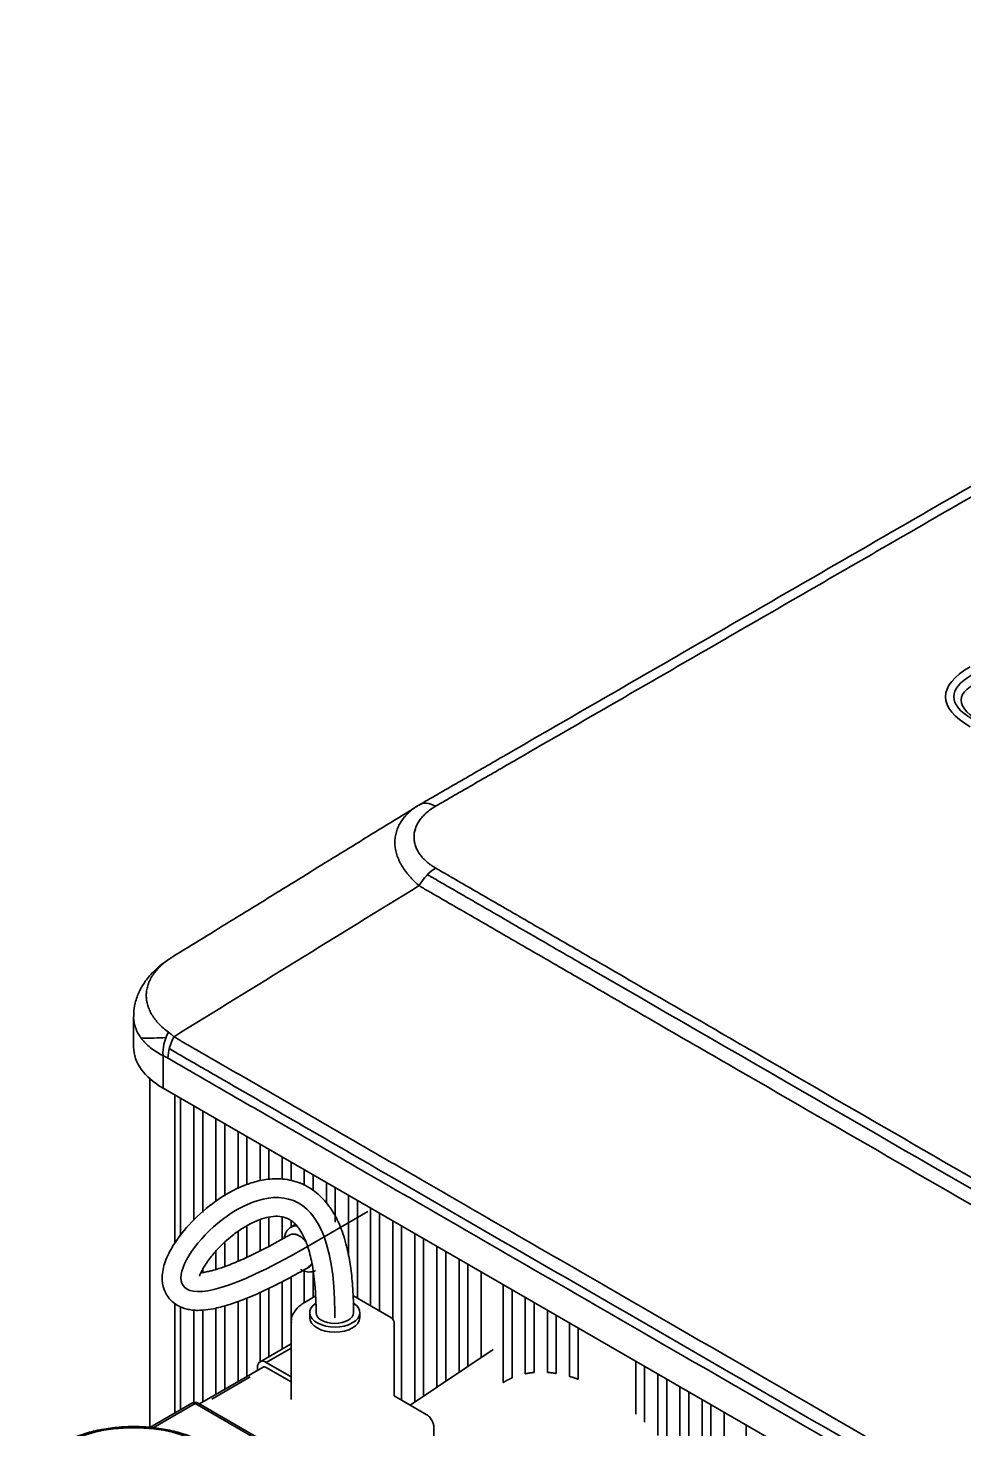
# Model space of a CAD drawing. Header units: millimetres. Extents: x 101 to 1819, y 134 to 1482.
# Drawn here: x 1227.5 to 1377.3, y 479 to 703 of the extents above; entities that cross this region are included whole.
import ezdxf

# ---------------------------------------------------------------- set-up
doc = ezdxf.new("R2010")
doc.units = ezdxf.units.MM
doc.layers.add('1', color=7, linetype='Continuous', lineweight=18)

msp = doc.modelspace()

# ---------------------------------------------------------------- linework, layer by layer
at = {"layer": '1', "color": 0, "linetype": 'Continuous', "lineweight": 35}
for p, q in [((1244.41, 544.95), (1244.41, 540.05)), ((1249.12, 538.67), (1249.12, 533.48)), ((1247.01, 534.98), (1247.01, 479.2)), ((1249.12, 533.48), (1391.96, 451.01)), ((1251.01, 508.66), (1251.01, 532.38)), ((1251.93, 531.86), (1251.93, 509.82)), ((1254.05, 530.63), (1254.05, 512.37)), ((1255.47, 529.81), (1255.47, 513.59)), ((1257.59, 528.59), (1257.59, 515.41)), ((1259, 527.77), (1259, 516.2)), ((1261.12, 526.55), (1261.12, 517.36)), ((1262.54, 525.73), (1262.54, 518.05)), ((1264.66, 524.51), (1264.66, 518.66)), ((1266.07, 523.69), (1266.07, 518.86)), ((1268.19, 522.47), (1268.19, 518.85)), ((1269.61, 521.65), (1269.61, 518.71)), ((1271.73, 520.43), (1271.73, 517.88)), ((1273.14, 519.61), (1273.14, 517.05)), ((1275.27, 518.38), (1275.27, 515.11)), ((1276.68, 517.57), (1276.68, 512.06)), ((1278.8, 516.34), (1278.8, 506.72)), ((1280.22, 515.52), (1280.22, 499.9)), ((1271.62, 507.8), (1281.87, 513.72)), ((1282.34, 514.3), (1282.34, 498.68)), ((1283.75, 513.49), (1283.75, 497.86)), ((1262.54, 511.44), (1262.54, 506.42)), ((1264.66, 512.44), (1264.66, 507.45)), ((1266.07, 512.83), (1266.07, 508.17)), ((1268.19, 512.89), (1268.19, 509.34)), ((1269.61, 512.29), (1269.61, 511.2)), ((1270.33, 511.68), (1269.62, 511.27)), ((1285.87, 512.26), (1285.87, 496.53)), ((1287.29, 511.44), (1287.29, 483.57)), ((1259, 508.86), (1259, 504.95)), ((1261.12, 510.54), (1261.12, 505.8)), ((1289.41, 510.22), (1289.41, 483.26)), ((1290.82, 509.4), (1290.82, 484.21)), ((1257.59, 507.43), (1257.59, 504.48)), ((1292.94, 508.18), (1292.94, 485.63)), ((1294.36, 507.36), (1294.36, 486.57)), ((1255.47, 504.47), (1255.47, 503.99)), ((1271.73, 504.21), (1271.73, 499.17)), ((1296.48, 506.14), (1296.48, 487.99)), ((1297.89, 505.32), (1297.89, 488.94)), ((1300.01, 504.1), (1300.01, 490.36)), ((1268.19, 502.52), (1268.19, 491.76)), ((1269.61, 503.27), (1269.61, 496.29)), ((1273.14, 504.03), (1273.14, 500)), ((1303.55, 502.05), (1303.55, 486.4)), ((1262.54, 499.9), (1262.54, 487.34)), ((1264.66, 500.8), (1264.66, 489.69)), ((1266.07, 501.48), (1266.07, 490.54)), ((1273.49, 500.2), (1271.85, 499.25)), ((1285.58, 496.8), (1279.51, 500.31)), ((1304.96, 501.24), (1304.96, 487.13)), ((1307.09, 500.01), (1307.09, 487.8)), ((1251.01, 481.51), (1251.01, 499.06)), ((1251.93, 498.49), (1251.93, 482.03)), ((1254.05, 497.98), (1254.05, 483.2)), ((1255.47, 497.97), (1255.47, 483.26)), ((1257.59, 498.31), (1257.59, 484.48)), ((1259, 498.67), (1259, 485.3)), ((1261.12, 499.36), (1261.12, 486.53)), ((1272.6, 497.57), (1272.6, 496.76)), ((1276.6, 496.76), (1276.6, 497.57)), ((1279.6, 497.57), (1279.6, 497.57)), ((1280.6, 496.76), (1280.6, 497.57)), ((1308.5, 499.2), (1308.5, 488)), ((1310.62, 497.97), (1310.62, 488.01)), ((1269.6, 495.94), (1269.6, 483.69)), ((1286.08, 484.27), (1286.08, 495.94)), ((1312.03, 497.16), (1312.03, 487.85)), ((1314.16, 495.93), (1314.16, 487.37)), ((1315.57, 495.11), (1315.57, 486.91)), ((1269.6, 492.57), (1264.64, 489.71)), ((1269.6, 491.9), (1265.64, 489.61)), ((1301.95, 491.66), (1288.67, 482.77)), ((1265.14, 488.84), (1254.96, 482.97)), ((1264.22, 488.32), (1264.22, 488.79)), ((1265.64, 489.61), (1269.6, 487.32)), ((1265.64, 488.79), (1269.6, 486.51)), ((1324.76, 489.81), (1324.76, 481.32)), ((1326.18, 488.99), (1326.18, 480.06)), ((1263.04, 487.29), (1256.92, 483.76)), ((1328.3, 487.77), (1328.3, 477.94)), ((1329.71, 486.95), (1329.71, 476.36)), ((1291.24, 481.29), (1286.08, 484.27)), ((1331.83, 485.72), (1331.83, 473.71)), ((1333.25, 484.91), (1333.25, 471.72)), ((1253.75, 483.09), (1247.02, 479.2)), ((1254.25, 483.04), (1247.52, 479.15)), ((1272.78, 472.34), (1254.25, 483.04)), ((1273.28, 472.39), (1254.75, 483.09)), ((1335.37, 483.68), (1335.37, 468.33)), ((1336.78, 482.87), (1336.78, 465.71)), ((1338.91, 481.64), (1338.91, 460.95)), ((1342.44, 479.6), (1342.44, 321.85)), ((1292.45, 459.44), (1292.45, 479.2))]:
    msp.add_line(p, q, dxfattribs=at)
for centre, start, end in [((1285.08, 495.94), 0, 60), ((1254.25, 482.22), 60, 120)]:
    msp.add_arc(centre, 1, start, end, dxfattribs=at)
for centre, major_axis, ratio, start_param, end_param in [((1413.3, 596.06), (38.98, 0), 0.28142, 2.688048, 3.595137), ((1404.17, 596.06), (28.52, 0), 0.28142, 2.686923, 3.59631), ((1413.3, 591.9), (-36.48, 3.82), 0.217637, 5.85241, 6.7595), ((1292.73, 574.39), (2.57, -4.41), 0.580311, 2.35361, 3.168685), ((1292.75, 564.49), (-2.59, -4.39), 0.583661, 3.932547, 4.744714), ((1252.73, 540.75), (2.16, 4.62), 0.629333, 1.502208, 2.30417), ((1260.51, 540.05), (-16.1, 0), 0.57735, 0, 0.785398), ((1253.52, 540.35), (-2.52, -4.43), 0.581911, 4.736877, 5.49379), ((1271.62, 507.8), (-2, 3.46), 0.57735, 5.889406, 6.288683), ((1270.91, 507.4), (1.5, -2.6), 0.57735, 6.282863, 6.535775), ((1276.6, 497.57), (-4, 0), 0.57735, 5.589875, 10.147344), ((1276.6, 497.57), (3, 0), 0.57735, 3.14228, 6.283185), ((1276.6, 496.76), (-4, 0), 0.57735, 0, 3.141495), ((1265.64, 487.98), (1, -1.73), 0.57735, 2.356194, 3.926991), ((1265.64, 487.98), (-0.5, 0.866), 0.57735, 5.497787, 6.283185), ((1254.25, 482.22), (-0.5, 0.866), 0.57735, 5.497787, 6.283185), ((1254.25, 482.22), (0.5, 0.866), 0.57735, 0, 0.785398)]:
    msp.add_ellipse(centre, major_axis=major_axis, ratio=ratio, start_param=start_param, end_param=end_param, dxfattribs=at)
msp.add_ellipse((1244.42, 469.93), major_axis=(-16, 0), ratio=0.57735, dxfattribs=at)
for points, knots in [([(1505.31, 703), (1504.75, 702.68), (1504.18, 702.36), (1503.06, 701.71), (1502.5, 701.39), (1500.82, 700.41), (1499.7, 699.76), (1496.34, 697.82), (1494.1, 696.53), (1487.37, 692.65), (1482.89, 690.06), (1469.44, 682.29), (1460.47, 677.11), (1442.53, 666.76), (1433.57, 661.58), (1415.63, 651.23), (1397.7, 640.87), (1379.76, 630.52), (1361.83, 620.16), (1352.86, 614.99), (1334.92, 604.63), (1325.96, 599.45), (1312.5, 591.69), (1308.02, 589.1), (1301.3, 585.22), (1299.06, 583.92), (1295.69, 581.98), (1294.56, 581.33), (1292.88, 580.37), (1292.32, 580.04), (1291.21, 579.4), (1290.65, 579.07), (1290.09, 578.75)], [0, 0, 0, 0, 1.941505, 1.941505, 3.883011, 3.883011, 7.766022, 7.766022, 15.532043, 15.532043, 31.064086, 31.064086, 62.128173, 62.128173, 93.192259, 93.192259, 124.256346, 155.320432, 155.320432, 186.384518, 186.384518, 217.448605, 217.448605, 232.980648, 232.980648, 240.74667, 240.74667, 244.62968, 244.62968, 246.571186, 246.571186, 248.512691, 248.512691, 248.512691, 248.512691]), ([(1507.92, 702.79), (1507.36, 702.47), (1506.8, 702.15), (1505.68, 701.5), (1505.12, 701.18), (1503.44, 700.2), (1502.32, 699.56), (1498.96, 697.61), (1496.72, 696.32), (1489.99, 692.44), (1485.51, 689.85), (1472.06, 682.08), (1463.09, 676.91), (1445.16, 666.55), (1427.23, 656.2), (1400.33, 640.67), (1373.43, 625.14), (1355.5, 614.79), (1337.56, 604.43), (1328.6, 599.26), (1315.15, 591.49), (1310.66, 588.9), (1303.94, 585.02), (1301.7, 583.72), (1298.33, 581.79), (1297.21, 581.14), (1295.53, 580.17), (1294.97, 579.85), (1293.85, 579.2), (1293.29, 578.87), (1292.73, 578.55)], [0, 0, 0, 0, 1.941262, 1.941262, 3.882524, 3.882524, 7.765047, 7.765047, 15.530095, 15.530095, 31.06019, 31.06019, 62.12038, 62.12038, 93.180569, 124.240759, 155.300949, 186.361139, 186.361139, 217.421329, 217.421329, 232.951424, 232.951424, 240.716471, 240.716471, 244.598995, 244.598995, 246.540257, 246.540257, 248.481518, 248.481518, 248.481518, 248.481518]), ([(1289.83, 578.59), (1289.77, 578.55), (1289.55, 578.42), (1289.2, 578.18), (1288.93, 577.97), (1288.74, 577.81), (1288.68, 577.76), (1288.55, 577.65), (1288.49, 577.59), (1288.31, 577.43), (1288.2, 577.31), (1287.97, 577.08), (1287.87, 576.96), (1287.56, 576.6), (1287.38, 576.35), (1287.05, 575.83), (1286.9, 575.57), (1286.72, 575.17), (1286.66, 575.03), (1286.55, 574.76), (1286.5, 574.62), (1286.38, 574.2), (1286.31, 573.91), (1286.23, 573.34), (1286.21, 573.05), (1286.21, 572.72), (1286.21, 572.69), (1286.21, 572.61), (1286.21, 572.5), (1286.23, 572.25), (1286.25, 572.03), (1286.32, 571.59), (1286.38, 571.3), (1286.55, 570.71), (1286.65, 570.42), (1286.84, 569.98), (1286.91, 569.84), (1287.02, 569.62), (1287.05, 569.54), (1287.13, 569.4), (1287.17, 569.32), (1287.38, 568.96), (1287.56, 568.67), (1287.97, 568.1), (1288.19, 567.81), (1288.46, 567.49), (1288.49, 567.46), (1288.55, 567.38), (1288.64, 567.28), (1288.86, 567.03), (1289.06, 566.82), (1289.28, 566.61), (1289.35, 566.54), (1289.49, 566.4), (1289.64, 566.27), (1289.83, 566.1), (1289.97, 565.98), (1290.03, 565.92), (1290.07, 565.89), (1290.09, 565.88), (1290.09, 565.87), (1290.1, 565.87), (1290.1, 565.86), (1290.1, 565.86)], [0, 0, 0, 0, 0.214585, 0.702834, 1.191082, 1.191082, 1.435207, 1.435207, 1.679331, 1.679331, 2.16758, 2.16758, 2.655829, 2.655829, 3.632326, 3.632326, 4.608823, 4.608823, 5.097072, 5.097072, 5.585321, 5.585321, 6.561818, 6.561818, 7.538316, 7.538316, 7.660378, 7.660378, 7.78244, 8.026564, 8.514813, 8.514813, 9.491311, 9.491311, 10.467808, 10.467808, 10.956057, 10.956057, 11.200181, 11.200181, 11.444305, 11.444305, 12.420803, 12.420803, 13.3973, 13.3973, 13.519363, 13.519363, 13.641425, 13.885549, 14.373798, 14.373798, 14.617922, 14.617922, 14.862047, 15.106171, 15.228233, 15.289264, 15.31978, 15.335037, 15.342666, 15.342666, 15.350295, 15.350295, 15.350295, 15.350295]), ([(1292.73, 578.55), (1292.45, 578.39), (1292.19, 578.22), (1291.69, 577.86), (1291.46, 577.68), (1291.19, 577.44), (1291.11, 577.36), (1291.03, 577.29), (1290.98, 577.24), (1290.95, 577.22), (1290.83, 577.09), (1290.74, 576.99), (1290.47, 576.69), (1290.3, 576.48), (1290.01, 576.06), (1289.89, 575.84), (1289.72, 575.52), (1289.67, 575.41), (1289.6, 575.24), (1289.57, 575.16), (1289.54, 575.07), (1289.52, 575.02), (1289.51, 574.99), (1289.42, 574.73), (1289.31, 574.28), (1289.28, 573.82), (1289.28, 573.57), (1289.28, 573.54), (1289.28, 573.48), (1289.28, 573.39), (1289.3, 573.19), (1289.32, 573.02), (1289.37, 572.68), (1289.43, 572.46), (1289.58, 572.01), (1289.67, 571.79), (1289.84, 571.47), (1289.9, 571.36), (1289.98, 571.22), (1289.99, 571.19), (1290.03, 571.14), (1290.08, 571.06), (1290.13, 570.98), (1290.31, 570.71), (1290.48, 570.51), (1290.84, 570.11), (1291.04, 569.91), (1291.47, 569.53), (1291.7, 569.35), (1292.02, 569.13), (1292.08, 569.08), (1292.21, 568.99), (1292.41, 568.86), (1292.61, 568.74), (1292.75, 568.66)], [0, 0, 0, 0, 0.790396, 0.790396, 1.580792, 1.580792, 1.778391, 1.87719, 1.87719, 1.97599, 1.97599, 2.371188, 2.371188, 3.161584, 3.161584, 3.95198, 3.95198, 4.347178, 4.347178, 4.544777, 4.643576, 4.643576, 4.742376, 4.742376, 5.532772, 6.323168, 6.323168, 6.421967, 6.421967, 6.520767, 6.718366, 7.113564, 7.113564, 7.90396, 7.90396, 8.694356, 8.694356, 9.089554, 9.089554, 9.188353, 9.188353, 9.287153, 9.484752, 9.484752, 10.275148, 10.275148, 11.065544, 11.065544, 11.85594, 11.85594, 12.053539, 12.053539, 12.251138, 12.646336, 12.646336, 12.646336, 12.646336]), ([(1290.09, 578.75), (1290.09, 578.75), (1290.08, 578.74), (1290.07, 578.74), (1290.06, 578.73), (1290.03, 578.71), (1289.96, 578.67), (1289.89, 578.63), (1289.84, 578.6), (1289.83, 578.59)], [0, 0, 0, 0, 0.0168182, 0.0168182, 0.0336364, 0.0672728, 0.1345455, 0.2690911, 0.3016507, 0.3016507, 0.3016507, 0.3016507]), ([(1291.43, 567.63), (1291.59, 567.53), (1291.76, 567.43), (1292.31, 567.1), (1292.71, 566.87), (1293.5, 566.42), (1293.89, 566.19), (1295.08, 565.51), (1295.86, 565.05), (1297.44, 564.14), (1298.23, 563.69), (1302.18, 561.41), (1305.33, 559.59), (1311.64, 555.95), (1314.79, 554.12), (1343.13, 537.77), (1368.3, 523.23), (1393.48, 508.7)], [0, 0, 0, 0, 0.580684, 0.580684, 1.946782, 1.946782, 3.31288, 3.31288, 6.045075, 6.045075, 8.77727, 8.77727, 19.706052, 19.706052, 30.634834, 30.634834, 117.84291, 117.84291, 117.84291, 117.84291]), ([(1292.75, 568.66), (1293.01, 568.5), (1293.28, 568.35), (1293.81, 568.04), (1294.08, 567.89), (1294.88, 567.43), (1295.41, 567.12), (1297, 566.2), (1298.06, 565.59), (1301.25, 563.75), (1303.38, 562.52), (1307.63, 560.07), (1309.75, 558.84), (1314.01, 556.38), (1324.63, 550.25), (1335.26, 544.11), (1360.77, 529.38), (1377.78, 519.57), (1394.78, 509.75)], [0, 0, 0, 0, 0.920464, 0.920464, 1.840928, 1.840928, 3.681855, 3.681855, 7.363711, 7.363711, 14.727421, 14.727421, 22.091132, 22.091132, 29.454842, 58.909684, 58.909684, 117.819368, 117.819368, 117.819368, 117.819368]), ([(1290.1, 565.86), (1290.13, 565.84), (1290.17, 565.82), (1290.23, 565.78), (1290.33, 565.72), (1290.55, 565.57), (1290.88, 565.37), (1291.15, 565.21), (1291.41, 565.06), (1291.55, 564.99), (1292.22, 564.61), (1292.75, 564.31), (1294.34, 563.38), (1295.41, 562.77), (1298.6, 560.93), (1300.72, 559.7), (1304.98, 557.24), (1307.1, 556.01), (1311.36, 553.56), (1313.48, 552.33), (1324.12, 546.19), (1332.62, 541.28), (1358.15, 526.55), (1375.16, 516.72), (1392.17, 506.9)], [0, 0, 0, 0, 0.115116, 0.115116, 0.230231, 0.460462, 0.920924, 1.381387, 1.381387, 1.841849, 1.841849, 3.683697, 3.683697, 7.367395, 7.367395, 14.734789, 14.734789, 22.102184, 22.102184, 29.469579, 29.469579, 58.939158, 58.939158, 117.878316, 117.878316, 117.878316, 117.878316]), ([(1249.8, 553.87), (1249.64, 553.78), (1248.82, 553.24), (1247.52, 552.09), (1246.1, 550.41), (1245.09, 548.56), (1244.52, 546.73), (1244.43, 545.52), (1244.43, 544.95)], [0, 0, 0, 0, 0.518911, 2.816675, 5.05092, 7.143044, 9.16138, 10.858597, 10.858597, 10.858597, 10.858597]), ([(1249.98, 554.02), (1249.7, 553.82), (1249.43, 553.61), (1249.11, 553.35), (1249.05, 553.29), (1248.93, 553.19), (1248.75, 553.02), (1248.57, 552.86), (1248.25, 552.52), (1248.04, 552.29), (1247.77, 551.94), (1247.68, 551.83), (1247.51, 551.59), (1247.35, 551.34), (1247.21, 551.1), (1247.11, 550.91), (1247.08, 550.85), (1247.02, 550.72), (1246.99, 550.66), (1246.84, 550.34), (1246.75, 550.09), (1246.59, 549.58), (1246.54, 549.32), (1246.46, 548.8), (1246.44, 548.54), (1246.44, 548.02), (1246.46, 547.76), (1246.51, 547.43), (1246.52, 547.36), (1246.54, 547.23), (1246.56, 547.17), (1246.6, 546.97), (1246.63, 546.84), (1246.75, 546.46), (1246.85, 546.2), (1247.07, 545.7), (1247.21, 545.45), (1247.43, 545.08), (1247.51, 544.95), (1247.64, 544.77), (1247.68, 544.71), (1247.77, 544.59), (1247.82, 544.52), (1248.05, 544.22), (1248.25, 543.98), (1248.69, 543.52), (1248.92, 543.29), (1249.43, 542.85), (1249.69, 542.64), (1249.98, 542.43)], [0, 0, 0, 0, 0.881688, 0.881688, 1.102109, 1.102109, 1.322531, 1.763375, 1.763375, 2.645063, 2.645063, 3.085907, 3.085907, 3.52675, 3.967594, 3.967594, 4.188016, 4.188016, 4.408438, 4.408438, 5.290126, 5.290126, 6.171813, 6.171813, 7.053501, 7.053501, 7.935188, 7.935188, 8.15561, 8.15561, 8.376032, 8.376032, 8.816876, 8.816876, 9.698564, 9.698564, 10.580251, 10.580251, 11.021095, 11.021095, 11.241517, 11.241517, 11.461939, 11.461939, 12.343626, 12.343626, 13.225314, 13.225314, 14.107002, 14.107002, 14.107002, 14.107002]), ([(1250.63, 554.45), (1250.56, 554.41), (1250.5, 554.37), (1250.28, 554.23), (1250.13, 554.13), (1249.98, 554.02)], [0, 0, 0, 0, 0.2398195, 0.2398195, 0.7788154, 0.7788154, 0.7788154, 0.7788154]), ([(1244.41, 544.95), (1244.41, 544.8), (1244.42, 544.65), (1244.44, 544.35), (1244.46, 544.2), (1244.5, 543.97), (1244.52, 543.86), (1244.55, 543.74), (1244.57, 543.67), (1244.58, 543.63), (1244.62, 543.44), (1244.67, 543.3), (1244.82, 542.86), (1244.95, 542.57), (1245.26, 542.01), (1245.43, 541.73), (1245.74, 541.33), (1245.84, 541.2), (1246.01, 541), (1246.07, 540.94), (1246.19, 540.81), (1246.25, 540.74), (1246.56, 540.42), (1246.83, 540.18), (1247.42, 539.71), (1247.73, 539.48), (1248.4, 539.06), (1248.75, 538.86), (1249.12, 538.67)], [0, 0, 0, 0, 0.513436, 0.513436, 1.030753, 1.030753, 1.289411, 1.41874, 1.41874, 1.548069, 1.548069, 2.065385, 2.065385, 3.100018, 3.100018, 4.13465, 4.13465, 4.651966, 4.651966, 4.910625, 4.910625, 5.169283, 5.169283, 6.203915, 6.203915, 7.238548, 7.238548, 8.27318, 8.27318, 8.27318, 8.27318]), ([(1249.98, 542.43), (1250.13, 542.31), (1250.28, 542.2), (1250.5, 542.02), (1250.62, 541.93), (1250.75, 541.82), (1250.81, 541.76), (1250.85, 541.73), (1250.86, 541.72), (1250.87, 541.71), (1250.87, 541.71), (1250.88, 541.7), (1250.88, 541.7), (1250.88, 541.7)], [0, 0, 0, 0, 0.577129, 0.577129, 0.865694, 1.009976, 1.082117, 1.118188, 1.136223, 1.145241, 1.14975, 1.14975, 1.154258, 1.154258, 1.154258, 1.154258]), ([(1250.88, 541.7), (1250.97, 541.65), (1251.06, 541.59), (1251.24, 541.48), (1251.51, 541.32), (1251.97, 541.04), (1252.33, 540.82), (1252.7, 540.61), (1252.89, 540.5), (1253.81, 539.98), (1254.55, 539.56), (1256.76, 538.29), (1258.23, 537.44), (1262.64, 534.88), (1265.59, 533.19), (1271.47, 529.79), (1274.42, 528.09), (1280.31, 524.69), (1283.25, 522.99), (1297.97, 514.49), (1309.74, 507.69), (1345.07, 487.3), (1368.62, 473.7), (1392.17, 460.11)], [0, 0, 0, 0, 0.318669, 0.318669, 0.637338, 1.274675, 1.912013, 1.912013, 2.549351, 2.549351, 5.098701, 5.098701, 10.197402, 10.197402, 20.394805, 20.394805, 30.592207, 30.592207, 40.789609, 40.789609, 81.579218, 81.579218, 163.158436, 163.158436, 163.158436, 163.158436]), ([(1249.12, 538.67), (1249.26, 538.61), (1249.39, 538.54), (1249.65, 538.41), (1249.78, 538.34), (1249.91, 538.26)], [0, 0, 0, 0, 0.4436762, 0.4436762, 0.8873524, 0.8873524, 0.8873524, 0.8873524]), ([(1249.91, 538.26), (1250.28, 538.05), (1250.65, 537.84), (1251.38, 537.41), (1251.75, 537.2), (1252.86, 536.56), (1253.59, 536.14), (1255.8, 534.87), (1257.27, 534.02), (1261.69, 531.46), (1264.63, 529.77), (1270.51, 526.37), (1273.46, 524.67), (1279.34, 521.27), (1294.06, 512.77), (1308.78, 504.28), (1344.09, 483.89), (1367.64, 470.3), (1391.18, 456.7)], [0, 0, 0, 0, 1.274404, 1.274404, 2.548807, 2.548807, 5.097614, 5.097614, 10.195228, 10.195228, 20.390457, 20.390457, 30.585685, 30.585685, 40.780913, 81.561826, 81.561826, 163.123652, 163.123652, 163.123652, 163.123652]), ([(1250.11, 539.79), (1250.47, 539.59), (1250.83, 539.38), (1252.33, 538.51), (1253.46, 537.86), (1255.73, 536.55), (1256.87, 535.89), (1262.55, 532.61), (1267.09, 529.99), (1276.18, 524.74), (1280.73, 522.12), (1320.65, 499.07), (1356.02, 478.65), (1391.4, 458.22)], [0, 0, 0, 0, 1.243114, 1.243114, 5.178108, 5.178108, 9.113102, 9.113102, 24.853078, 24.853078, 40.593054, 40.593054, 163.141126, 163.141126, 163.141126, 163.141126]), ([(1279.6, 497.57), (1279.61, 498.84), (1279.53, 501.17), (1279.23, 504.46), (1278.7, 507.53), (1277.94, 510.34), (1276.87, 512.79), (1275.79, 514.51), (1274.44, 516.16), (1272.41, 517.81), (1269.6, 518.88), (1266.84, 519.07), (1264.34, 518.69), (1261.01, 517.6), (1257.25, 515.38), (1253.49, 512.06), (1250.87, 508.75), (1249.38, 505.77), (1248.87, 503.54), (1249.13, 501.31), (1250.13, 499.67), (1251.22, 498.83), (1252.04, 498.42), (1252.77, 498.17), (1253.6, 498), (1254.55, 497.92), (1255.68, 497.96), (1257.29, 498.19), (1259.38, 498.72), (1261.96, 499.62), (1264.96, 500.9), (1268.36, 502.56), (1270.85, 503.93), (1272.06, 504.62)], [0, 0, 0, 0, 2.574633, 4.703791, 6.449624, 8.477261, 9.963084, 11.055529, 11.887199, 13.579915, 15.603919, 17.800632, 20.050929, 22.209248, 27.869667, 34.303227, 41.063229, 45.960098, 50.396597, 53.412057, 56.130592, 57.995504, 59.098001, 60.266377, 61.498634, 62.909802, 64.504237, 66.736461, 69.581203, 72.103325, 74.956142, 78.148465, 80.965199, 80.965199, 80.965199, 80.965199]), ([(1254.94, 503.42), (1254.96, 503.42), (1254.99, 503.55), (1255.17, 503.87), (1255.55, 504.7), (1256.17, 505.68), (1256.82, 506.55), (1257.48, 507.33), (1258.2, 508.1), (1259.09, 508.96), (1260.29, 509.99), (1261.87, 511.12), (1263.58, 512.07), (1265.22, 512.7), (1266.69, 513.01), (1268.04, 512.98), (1269.04, 512.68), (1269.79, 512.19), (1270.31, 511.73), (1270.94, 510.99), (1271.65, 509.78), (1272.4, 507.91), (1273.06, 505.24), (1273.5, 501.67), (1273.62, 499.04), (1273.6, 497.57)], [0, 0, 0, 0, 1.739036, 4.349888, 6.711743, 8.825185, 10.456813, 11.914992, 13.196772, 14.652918, 16.563857, 18.871109, 21.119244, 22.836524, 24.295955, 25.608894, 26.614557, 26.946485, 27.24728, 27.625497, 28.179385, 29.033587, 30.311617, 32.096201, 34.454327, 34.454327, 34.454327, 34.454327]), ([(1269.63, 511.22), (1269.49, 511.16), (1269.1, 510.94), (1268.72, 510.32), (1268.57, 509.8), (1268.54, 509.56)], [0, 0, 0, 0, 0.458057, 1.375844, 2.078393, 2.078393, 2.078393, 2.078393]), ([(1269.45, 510.03), (1268.11, 509.26), (1265.61, 507.89), (1262.4, 506.31), (1259.91, 505.26), (1258.17, 504.63), (1257.02, 504.3), (1256.12, 504.09), (1255.56, 504), (1255.26, 503.96), (1255.16, 503.95)], [0, 0, 0, 0, 3.10017, 6.104277, 8.607061, 10.623681, 12.154655, 13.202405, 14.729135, 15.608237, 15.608237, 15.608237, 15.608237]), ([(1269.46, 510.02), (1269.46, 510.03), (1269.47, 510.03), (1269.49, 510.04), (1269.5, 510.05), (1269.53, 510.06), (1269.54, 510.06), (1269.58, 510.08), (1269.61, 510.09), (1269.7, 510.11), (1269.81, 510.13), (1269.93, 510.14), (1270.03, 510.14), (1270.07, 510.14), (1270.12, 510.13), (1270.15, 510.13), (1270.17, 510.12), (1270.25, 510.11), (1270.39, 510.08), (1270.59, 510.01), (1270.73, 509.95), (1270.81, 509.91), (1270.83, 509.9), (1270.87, 509.88), (1270.88, 509.87), (1270.94, 509.84), (1270.97, 509.82), (1271.08, 509.75), (1271.21, 509.66), (1271.35, 509.55), (1271.45, 509.46), (1271.48, 509.43), (1271.55, 509.37), (1271.58, 509.34), (1271.68, 509.24), (1271.79, 509.13), (1271.9, 509.01), (1271.94, 508.95)], [0, 0, 0, 0, 0.034199, 0.034199, 0.090634, 0.090634, 0.14707, 0.14707, 0.25994, 0.25994, 0.485681, 0.711423, 0.711423, 0.824293, 0.880728, 0.880728, 0.937164, 0.937164, 1.162905, 1.388646, 1.614387, 1.614387, 1.670822, 1.670822, 1.727258, 1.727258, 1.840128, 1.840128, 2.065869, 2.29161, 2.29161, 2.404481, 2.404481, 2.517351, 2.517351, 2.743093, 2.901789, 2.901789, 2.901789, 2.901789]), ([(1271.12, 504.49), (1271.32, 504.37), (1271.84, 504.14), (1272.69, 504), (1273.27, 504.17), (1273.53, 504.31)], [0, 0, 0, 0, 0.649876, 1.660765, 2.529644, 2.529644, 2.529644, 2.529644]), ([(1272.39, 504.9), (1272.35, 504.85), (1272.28, 504.76), (1272.19, 504.69), (1272.12, 504.64), (1272.1, 504.62), (1272.07, 504.6), (1272.06, 504.6), (1272.06, 504.59)], [0, 0, 0, 0, 0.1736256, 0.3472512, 0.3472512, 0.434064, 0.434064, 0.4557671, 0.4557671, 0.4557671, 0.4557671]), ([(1272.39, 504.9), (1272.35, 504.85), (1272.28, 504.76), (1272.19, 504.69), (1272.12, 504.64), (1272.09, 504.62), (1272.07, 504.61), (1272.07, 504.6)], [0, 0, 0, 0, 0.1727684, 0.3455367, 0.3455367, 0.4319209, 0.4411639, 0.4411639, 0.4411639, 0.4411639]), ([(1272.74, 505.1), (1272.71, 505.08), (1272.68, 505.06), (1272.62, 505.03), (1272.59, 505.01), (1272.5, 504.96), (1272.45, 504.93), (1272.39, 504.9)], [0, 0, 0, 0, 0.1002545, 0.1002545, 0.2005091, 0.2005091, 0.4010182, 0.4010182, 0.4010182, 0.4010182]), ([(1272.94, 505.52), (1272.94, 505.49), (1272.93, 505.46), (1272.9, 505.4), (1272.89, 505.37), (1272.87, 505.31), (1272.85, 505.28), (1272.81, 505.2), (1272.77, 505.15), (1272.74, 505.1)], [0, 0, 0, 0, 0.0855204, 0.0855204, 0.1817186, 0.1817186, 0.2779168, 0.2779168, 0.4703132, 0.4703132, 0.4703132, 0.4703132]), ([(1271.85, 499.25), (1271.61, 499.11), (1270.94, 498.67), (1270.14, 497.82), (1269.64, 496.8), (1269.63, 496.18), (1269.66, 495.93)], [0, 0, 0, 0, 0.763204, 2.21119, 3.440735, 4.204012, 4.204012, 4.204012, 4.204012]), ([(1292.45, 479.2), (1292.44, 479.39), (1292.39, 479.8), (1292.11, 480.46), (1291.69, 480.98), (1291.37, 481.22), (1291.24, 481.29)], [0, 0, 0, 0, 0.561195, 1.29425, 2.059805, 2.515121, 2.515121, 2.515121, 2.515121]), ([(1261.34, 469.65), (1261.34, 469.97), (1261.26, 470.85), (1260.68, 472.28), (1259.62, 473.86), (1258.12, 475.3), (1256.24, 476.58), (1254.01, 477.65), (1251.52, 478.49), (1248.83, 479.06), (1246.01, 479.36), (1243.16, 479.37), (1240.34, 479.11), (1237.63, 478.57), (1235.11, 477.76), (1232.84, 476.71), (1230.88, 475.43), (1229.3, 473.96), (1228.18, 472.32), (1227.59, 470.9), (1227.52, 470.06), (1227.52, 469.81)], [0, 0, 0, 0, 1.225265, 3.470502, 5.7411, 8.060519, 10.41872, 12.794007, 15.170005, 17.54227, 19.911213, 22.278649, 24.646843, 27.017488, 29.393047, 31.775847, 34.167106, 36.563695, 38.948426, 41.293905, 42.251317, 42.251317, 42.251317, 42.251317])]:
    msp.add_open_spline(points, degree=3, knots=knots, dxfattribs=at)
for points, degree in [([(1289.85, 578.6), (1250.63, 554.45)], 1), ([(1250.88, 541.7), (1263.95, 549.76), (1277.03, 557.81), (1290.1, 565.86)], 3), ([(1245.63, 541.47), (1247.02, 541.46), (1248.34, 541.49), (1249.59, 541.55)], 3), ([(1271.62, 507.8), (1224.7, 480.72), (1276.6, 545.86), (1276.6, 497.57)], 3), ([(1272.05, 504.59), (1272.41, 504.8)], 1), ([(1304.96, 487.13), (1304.23, 486.82), (1303.55, 486.4)], 2), ([(1308.5, 488), (1307.78, 487.94), (1307.09, 487.8)], 2), ([(1312.03, 487.85), (1311.32, 487.96), (1310.62, 488.01)], 2), ([(1315.57, 486.91), (1314.86, 487.17), (1314.16, 487.37)], 2)]:
    msp.add_open_spline(points, degree=degree, dxfattribs=at)

doc.saveas('drawing.dxf')
